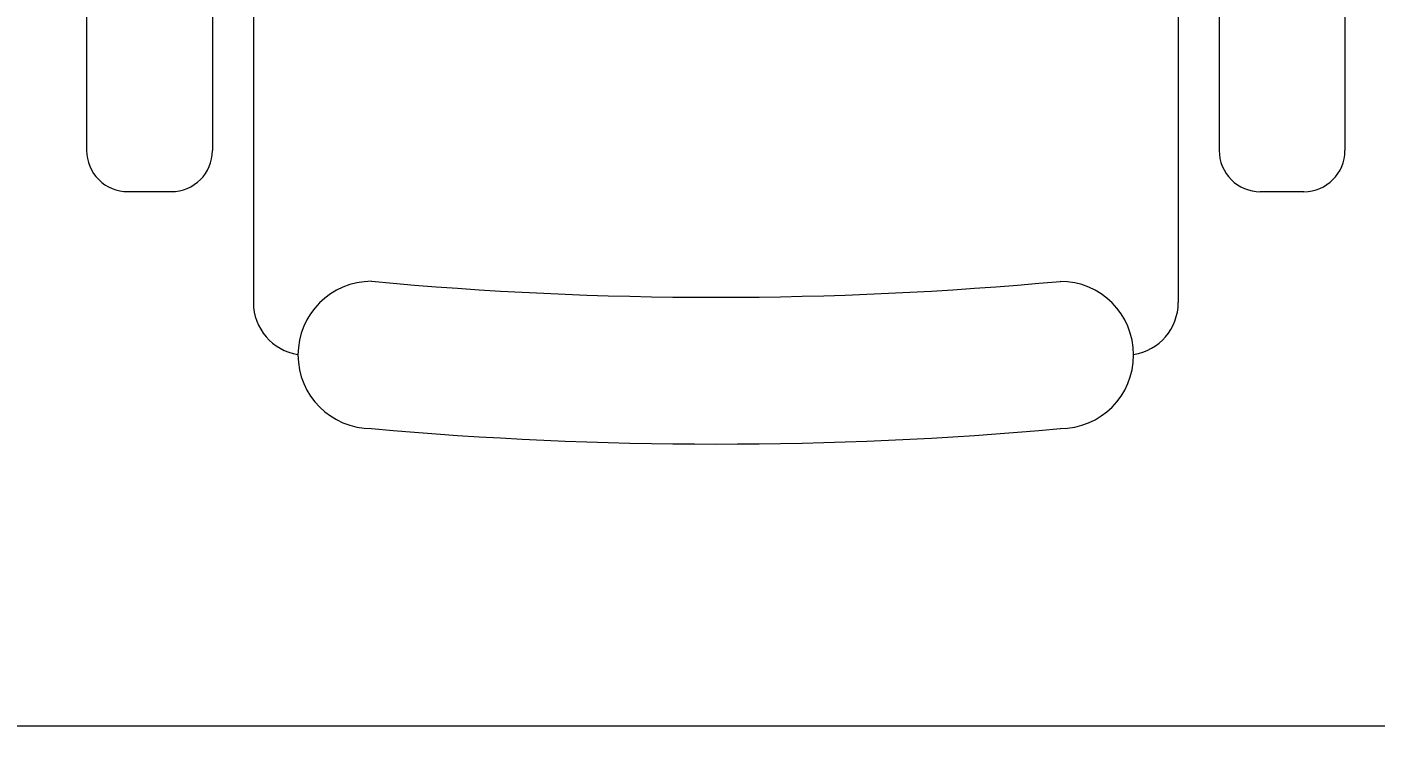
# Model space of a CAD drawing. Header units: inches. Extents: x -12418 to 242017, y -29325 to 19878.
# Drawn here: x 20124 to 20767, y -9965 to -9624 of the extents above; entities that cross this region are included whole.
import ezdxf
from ezdxf import colors
from ezdxf.entities.mleader import LeaderData, LeaderLine
from ezdxf.math import Vec2, Vec3

# ---------------------------------------------------------------- set-up
doc = ezdxf.new("R2010")
doc.units = ezdxf.units.IN
doc.header["$LTSCALE"] = 25
doc.header["$MEASUREMENT"] = 0
doc.linetypes.add('DASHDOT', pattern=[25.4, 12.7, -6.35, 0, -6.35])
doc.layers.get('0').update_dxf_attribs({"color": 8})
for name, color, linetype, lineweight in [('00-Ground Floor$0$LOADING', 253, 'Continuous', 5), ('00-Ground Floor$0$Walls', 251, 'Continuous', 5), ('E-LITE-CIRC', 6, 'Continuous', 25), ('E-LITE-CLNG-CNDT', 6, 'DASHDOT', 35)]:
    doc.layers.add(name, color=color, linetype=linetype, lineweight=lineweight)
doc.styles.add('DC_Simplex', font='SIMPLEX.shx', dxfattribs={"width": 0.7})

# ---------------------------------------------------------------- blocks, each defined once
blk = doc.blocks.new('00-Ground Floor$0$GF21018-P')
at = {"color": 0}
for p, q in [((-0.2207, 0.47563), (-0.2207, 0.0675)), ((0.22049, 0.47563), (0.22049, 0.0675)), ((-0.30021, 0.32259), (-0.30021, 0.14)), ((-0.24021, 0.32259), (-0.24021, 0.14)), ((0.24001, 0.32259), (0.24001, 0.14)), ((0.30001, 0.32259), (0.30001, 0.14)), ((-0.2806, 0.12039), (-0.25983, 0.12039)), ((0.25963, 0.12039), (0.2804, 0.12039))]:
    blk.add_line(p, q, dxfattribs=at)
for centre, radius, start, end in [((-0.2806, 0.14), 0.01962, 180, 270), ((-0.25983, 0.14), 0.01962, 270, 360), ((0.25963, 0.14), 0.01962, 180, 270), ((0.2804, 0.14), 0.01962, 270, 0), ((-0.16429, 0.0425), 0.03511, 90, 270), ((0, 1.84674), 1.77674, 264.69456, 275.30527), ((0.16409, 0.0425), 0.03511, 270, 90), ((-0.1957, 0.0675), 0.025, 180, 261.47208), ((0.19549, 0.0675), 0.025, 278.52792, 360), ((0, 1.83136), 1.83136, 264.85322, 275.14698)]:
    blk.add_arc(centre, radius, start, end, dxfattribs=at)
blk = doc.blocks.new('00-Ground Floor')
at = {"layer": '00-Ground Floor$0$Walls'}
blk.add_line((23849.51, -9957.43, 0), (19697.72, -9957.43, 0), dxfattribs=at)
at = {"layer": '00-Ground Floor$0$LOADING', "extrusion": (-2.24021e-05, -7.77426e-06, 1), "xscale": 1000, "yscale": 1000, "zscale": 1000, "rotation": 359.9985892349692}
blk.add_blockref('00-Ground Floor$0$GF21018-P', (20452.34, -9822.81, -0.4), dxfattribs=at)
blk = doc.blocks.new('ARR0W')
at = {"color": 45}
blk.add_ellipse((0, 0), major_axis=(0.4, 0), ratio=0.4, dxfattribs=at)
at = {"color": 45, "ltscale": 0.5}
blk.add_solid([(-1.4, 0.1667), (-0.4, 0), (-1.4, -0.1667)], dxfattribs=at)

msp = doc.modelspace()

# ---------------------------------------------------------------- block references
at = {"layer": 'E-LITE-CLNG-CNDT'}
msp.add_blockref('00-Ground Floor', (0, 0), dxfattribs=at)

# ---------------------------------------------------------------- leaders
at = {"layer": 'E-LITE-CIRC'}
ml = msp.add_multileader_mtext('Standard', dxfattribs=at)
ml.set_content('{\\Fdc_el_romans|c0;\\W0.8;TO\\Fromans|c0; \\Fsimplex|c0;PP-G\\Fdc_el_romans|c0;F\\Fsimplex|c0;/M38}', color=256, style='DC_Simplex')
ml.set_leader_properties()
ml.set_arrow_properties(name='ARR0W')
ml.build(insert=Vec2(0, 0))
ml.multileader.update_dxf_attribs({"dogleg_length": 200, "arrow_head_size": 140, "scale": 100})
ctx = ml.context
ctx.base_point, ctx.scale, ctx.char_height, ctx.arrow_head_size, ctx.landing_gap_size, ctx.plane_origin, ctx.plane_x_axis, ctx.plane_y_axis = Vec3(18506.51, -11466.42, 0), 100, 200, 140, 140, Vec3(29964.78, -6612.75, 0), Vec3(1, -0.000001, 0), Vec3(0.000001, 1, 0)
ctx.text_align_type = 2
notes = []
notes.append((ctx, [(1, (1, 1, 0), (20784.82, -11466.42, 0), (-1, 0.000001, 0), 108.79, [(0, [(21773.61, -9957.43, 0)], 0, [])])]))
ctx.mtext.insert, ctx.mtext.text_direction, ctx.mtext.rotation, ctx.mtext.alignment, ctx.mtext.flow_direction = Vec3(20536.03, -11333.09, 0), Vec3(1, -0.000001, 0), 6.283185, 3, 5
for ctx, leaders in notes:
    for number, flags, end, landing, length, lines in leaders:
        leader = LeaderData()
        leader.index, (leader.has_last_leader_line, leader.has_dogleg_vector, leader.attachment_direction) = number, flags
        leader.last_leader_point, leader.dogleg_vector, leader.dogleg_length = Vec3(end), Vec3(landing), length
        for number, points, colour, breaks in lines:
            line = LeaderLine()
            line.index, line.vertices, line.color, line.breaks = number, Vec3.list(points), colors.encode_raw_color(colour), breaks
            leader.lines.append(line)
        ctx.leaders.append(leader)

doc.saveas('drawing.dxf')
